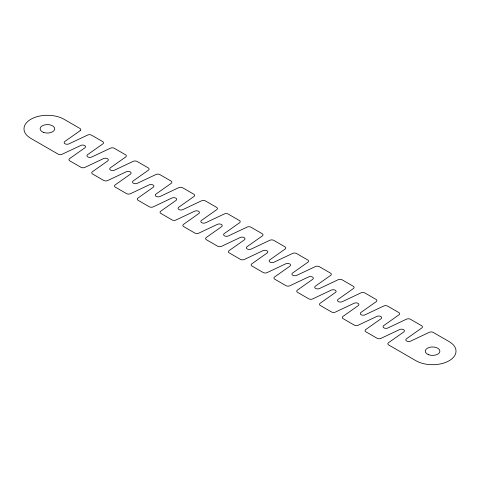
<?xml version="1.0" encoding="UTF-8"?>
<svg xmlns="http://www.w3.org/2000/svg" width="480" height="480" viewBox="0 0 480 480"><rect width="100%" height="100%" fill="white"/><g stroke="black" fill="none" stroke-linecap="round" stroke-linejoin="round"><path stroke-width="0.72" d="M80.106 130.71L64.83 141.492A2.928 1.692 0 0 0 65.022 143.76A2.928 1.692 0 0 0 68.952 143.874L87.624 135.054A2.928 1.692 0 0 1 91.548 135.168L102.69 141.6A2.928 1.692 0 0 1 102.888 143.862L87.606 154.644A2.928 1.692 0 0 0 87.804 156.912A2.928 1.692 0 0 0 91.728 157.026L110.406 148.2A2.928 1.692 0 0 1 114.33 148.314L125.466 154.746A2.928 1.692 0 0 1 125.664 157.014L110.382 167.796A2.928 1.692 0 0 0 110.58 170.064A2.928 1.692 0 0 0 114.504 170.178L133.182 161.352A2.928 1.692 0 0 1 137.106 161.466L148.248 167.898A2.928 1.692 0 0 1 148.44 170.166L133.164 180.948A2.928 1.692 0 0 0 133.356 183.21A2.928 1.692 0 0 0 137.286 183.324L155.958 174.504A2.928 1.692 0 0 1 159.882 174.618L171.024 181.05A2.928 1.692 0 0 1 171.222 183.318L155.94 194.1A2.928 1.692 0 0 0 156.138 196.362A2.928 1.692 0 0 0 160.062 196.476L178.734 187.656A2.928 1.692 0 0 1 182.664 187.77L193.8 194.202A2.928 1.692 0 0 1 193.998 196.464L178.716 207.246A2.928 1.692 0 0 0 178.914 209.514A2.928 1.692 0 0 0 182.838 209.628L201.516 200.808A2.928 1.692 0 0 1 205.44 200.916L216.582 207.348A2.928 1.692 0 0 1 216.774 209.616L201.498 220.398A2.928 1.692 0 0 0 201.69 222.666A2.928 1.692 0 0 0 205.614 222.78L224.292 213.954A2.928 1.692 0 0 1 228.216 214.068L239.358 220.5A2.928 1.692 0 0 1 239.556 222.768L224.274 233.55A2.928 1.692 0 0 0 224.472 235.818A2.928 1.692 0 0 0 228.396 235.926L247.068 227.106A2.928 1.692 0 0 1 250.998 227.22L262.134 233.652A2.928 1.692 0 0 1 262.332 235.92L247.05 246.702A2.928 1.692 0 0 0 247.248 248.964A2.928 1.692 0 0 0 251.172 249.078L269.85 240.258A2.928 1.692 0 0 1 273.774 240.372L284.916 246.804A2.928 1.692 0 0 1 285.108 249.066L269.832 259.848A2.928 1.692 0 0 0 270.024 262.116A2.928 1.692 0 0 0 273.948 262.23L292.626 253.41A2.928 1.692 0 0 1 296.55 253.524L307.692 259.956A2.928 1.692 0 0 1 307.89 262.218L292.608 273A2.928 1.692 0 0 0 292.806 275.268A2.928 1.692 0 0 0 296.73 275.382L315.402 266.556A2.928 1.692 0 0 1 319.332 266.67L330.468 273.102A2.928 1.692 0 0 1 330.666 275.37L315.384 286.152A2.928 1.692 0 0 0 315.582 288.42A2.928 1.692 0 0 0 319.506 288.534L338.184 279.708A2.928 1.692 0 0 1 342.108 279.822L353.25 286.254A2.928 1.692 0 0 1 353.442 288.522L338.166 299.304A2.928 1.692 0 0 0 338.358 301.572A2.928 1.692 0 0 0 342.282 301.68L360.96 292.86A2.928 1.692 0 0 1 364.884 292.974L376.026 299.406A2.928 1.692 0 0 1 376.224 301.674L360.942 312.456A2.928 1.692 0 0 0 361.134 314.718A2.928 1.692 0 0 0 365.064 314.832L383.736 306.012A2.928 1.692 0 0 1 387.66 306.126L398.802 312.558A2.928 1.692 0 0 1 399 314.82L383.718 325.602A2.928 1.692 0 0 0 383.916 327.87A2.928 1.692 0 0 0 387.84 327.984L406.518 319.164A2.928 1.692 0 0 1 410.442 319.272L421.584 325.704A2.928 1.692 0 0 1 421.776 327.972L406.494 338.754A2.928 1.692 0 0 0 406.692 341.022A2.928 1.692 0 0 0 410.616 341.136L429.294 332.31A2.928 1.692 0 0 1 433.218 332.424L449.142 341.616A23.43 13.524 0 0 1 449.142 360.75A23.43 13.524 0 0 1 416.01 360.75L388.698 344.976A2.928 1.692 0 0 1 388.5 342.714L403.782 331.932A2.928 1.692 0 0 0 403.584 329.664A2.928 1.692 0 0 0 399.66 329.55L380.988 338.37A2.928 1.692 0 0 1 377.058 338.262L365.922 331.83A2.928 1.692 0 0 1 365.724 329.562L381.006 318.78A2.928 1.692 0 0 0 380.808 316.512A2.928 1.692 0 0 0 376.884 316.398L358.206 325.224A2.928 1.692 0 0 1 354.282 325.11L343.14 318.678A2.928 1.692 0 0 1 342.948 316.41L358.224 305.628A2.928 1.692 0 0 0 358.032 303.36A2.928 1.692 0 0 0 354.108 303.252L335.43 312.072A2.928 1.692 0 0 1 331.506 311.958L320.364 305.526A2.928 1.692 0 0 1 320.166 303.258L335.448 292.476A2.928 1.692 0 0 0 335.25 290.214A2.928 1.692 0 0 0 331.326 290.1L312.654 298.92A2.928 1.692 0 0 1 308.73 298.806L297.588 292.374A2.928 1.692 0 0 1 297.39 290.112L312.672 279.33A2.928 1.692 0 0 0 312.474 277.062A2.928 1.692 0 0 0 308.55 276.948L289.872 285.768A2.928 1.692 0 0 1 285.948 285.654L274.806 279.222A2.928 1.692 0 0 1 274.614 276.96L289.89 266.178A2.928 1.692 0 0 0 289.698 263.91A2.928 1.692 0 0 0 285.774 263.796L267.096 272.622A2.928 1.692 0 0 1 263.172 272.508L252.03 266.076A2.928 1.692 0 0 1 251.838 263.808L267.114 253.026A2.928 1.692 0 0 0 266.922 250.758A2.928 1.692 0 0 0 262.992 250.644L244.32 259.47A2.928 1.692 0 0 1 240.396 259.356L229.254 252.924A2.928 1.692 0 0 1 229.056 250.656L244.338 239.874A2.928 1.692 0 0 0 244.14 237.606A2.928 1.692 0 0 0 240.216 237.498L221.538 246.318A2.928 1.692 0 0 1 217.614 246.204L206.478 239.772A2.928 1.692 0 0 1 206.28 237.504L221.562 226.722A2.928 1.692 0 0 0 221.364 224.46A2.928 1.692 0 0 0 217.44 224.346L198.762 233.166A2.928 1.692 0 0 1 194.838 233.052L183.696 226.62A2.928 1.692 0 0 1 183.504 224.358L198.78 213.576A2.928 1.692 0 0 0 198.588 211.308A2.928 1.692 0 0 0 194.658 211.194L175.986 220.014A2.928 1.692 0 0 1 172.062 219.906L160.92 213.474A2.928 1.692 0 0 1 160.722 211.206L176.004 200.424A2.928 1.692 0 0 0 175.806 198.156A2.928 1.692 0 0 0 171.882 198.042L153.21 206.868A2.928 1.692 0 0 1 149.28 206.754L138.144 200.322A2.928 1.692 0 0 1 137.946 198.054L153.228 187.272A2.928 1.692 0 0 0 153.03 185.004A2.928 1.692 0 0 0 149.106 184.896L130.428 193.716A2.928 1.692 0 0 1 126.504 193.602L115.362 187.17A2.928 1.692 0 0 1 115.17 184.902L130.446 174.12A2.928 1.692 0 0 0 130.254 171.858A2.928 1.692 0 0 0 126.33 171.744L107.652 180.564A2.928 1.692 0 0 1 103.728 180.45L92.586 174.018A2.928 1.692 0 0 1 92.388 171.756L107.67 160.974A2.928 1.692 0 0 0 107.472 158.706A2.928 1.692 0 0 0 103.548 158.592L84.876 167.412A2.928 1.692 0 0 1 80.946 167.298L69.81 160.866A2.928 1.692 0 0 1 69.612 158.604L84.894 147.822A2.928 1.692 0 0 0 84.696 145.554A2.928 1.692 0 0 0 80.772 145.44L62.094 154.266A2.928 1.692 0 0 1 58.17 154.152L30.858 138.384A23.43 13.524 0 0 1 30.858 119.25A23.43 13.524 0 0 1 63.99 119.25L79.914 128.448A2.928 1.692 0 0 1 80.106 130.71M428.472 354.684A7.32 4.224 0 0 0 439.878 351.486A7.32 4.224 0 0 0 429.378 347.382A7.32 4.224 0 0 0 428.472 354.684M43.32 132.318A7.32 4.224 0 0 0 54.726 129.12A7.32 4.224 0 0 0 44.226 125.016A7.32 4.224 0 0 0 43.32 132.318"/></g></svg>
